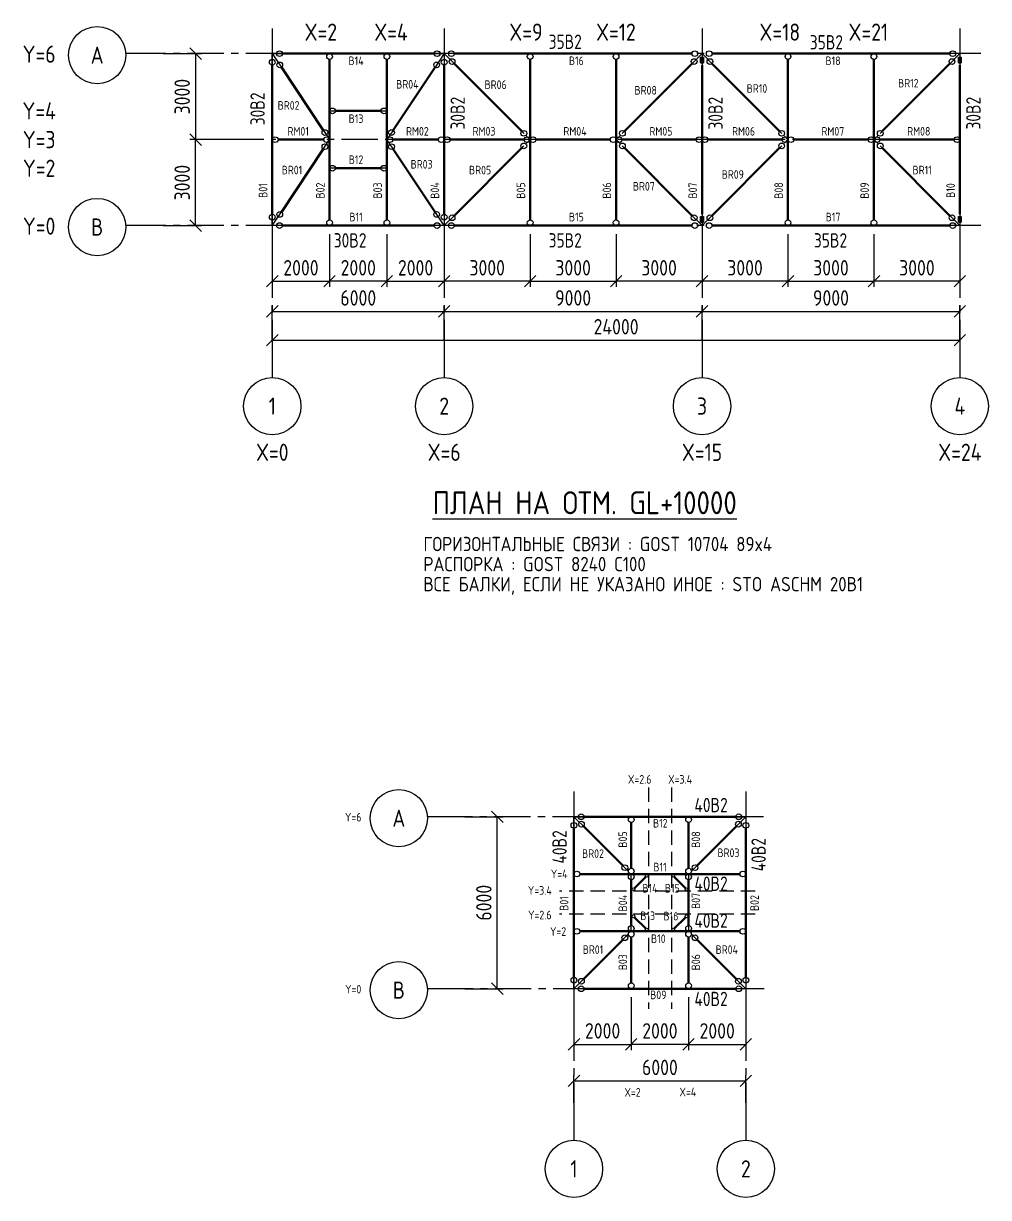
# Model space of a CAD drawing. Header units: millimetres. Extents: x 2309978 to 2584027, y 1315575 to 1485433.
# Drawn here: x 2365240 to 2398926, y 1381660 to 1422622 of the extents above; entities that cross this region are included whole.
import ezdxf
from ezdxf.enums import TextEntityAlignment as Align

# ---------------------------------------------------------------- set-up
doc = ezdxf.new("R2010")
doc.units = ezdxf.units.MM
doc.header["$LTSCALE"] = 40
doc.linetypes.add('CENTER', pattern=[50.8, 31.75, -6.35, 6.35, -6.35])
doc.linetypes.add('HIDDEN', pattern=[0.375, 0.25, -0.125])
for name, color, linetype in [('Brace', 30, 'Continuous'), ('center line', 1, 'CENTER'), ('DIM', 2, 'Continuous'), ('dimension', 3, 'Continuous'), ('Girder', 4, 'Continuous'), ('HATCH', 8, 'Continuous'), ('Restrained member', 210, 'Continuous'), ('STEEL MEMBER', 7, 'Continuous'), ('SYMBOL', 3, 'Continuous'), ('text', 2, 'Continuous')]:
    doc.layers.add(name, color=color, linetype=linetype)
doc.styles.add('1-200', font='romans.shx', dxfattribs={"width": 0.82, "height": 500})
doc.styles.add('DIM', font='romans.shx', dxfattribs={"width": 0.8})
doc.styles.add('ROMAND', font='romand.shx', dxfattribs={"width": 0.82})
doc.dimstyles.new('D200', dxfattribs={"dimscale": 200, "dimtxt": 2.7, "dimasz": 2, "dimexe": 1, "dimexo": 1.5, "dimgap": 1, "dimtad": 1, "dimdec": 0, "dimzin": 0, "dimdsep": 46, "dimtxsty": 'Standard', "dimblk": 'OBLIQUE', "dimcen": 0, "dimclrd": 3, "dimclre": 1, "dimclrt": 2, "dimadec": 0, "dimazin": 0, "dimtfac": 1, "dimtdec": 0, "dimtix": 1, "dimtmove": 2, "dimatfit": 3, "dimfxl": 0.5, "dimtolj": 1, "dimtzin": 0, "dimarcsym": 0})

# ---------------------------------------------------------------- blocks, each defined once
blk = doc.blocks.new('_OBLIQUE')
at = {"color": 0, "linetype": 'ByBlock'}
blk.add_line((-0.5, -0.5), (0.5, 0.5), dxfattribs=at)
blk = doc.blocks.new('*D94')
at = {"layer": 'Defpoints', "color": 0, "linetype": 'Continuous', "lineweight": 60, "transparency": 16777216}
for p in [(2397926, 1411571), (2373926, 1411271), (2397926, 1411271)]:
    blk.add_point(p, dxfattribs=at)
at = {"layer": 'DIM', "color": 1, "linetype": 'Continuous', "lineweight": -2, "transparency": 16777216}
for p, q in [((2373926, 1411571), (2373926, 1411771)), ((2397926, 1411571), (2397926, 1411771))]:
    blk.add_line(p, q, dxfattribs=at)
at = {"layer": 'DIM', "color": 3, "linetype": 'Continuous', "lineweight": -2, "transparency": 16777216}
blk.add_line((2373926, 1411571), (2397926, 1411571), dxfattribs=at)
at = {"layer": 'DIM', "color": 3, "linetype": 'Continuous', "lineweight": -2, "transparency": 16777216, "xscale": 400, "yscale": 400, "zscale": 400, "rotation": 180}
blk.add_blockref('_OBLIQUE', (2373926, 1411571), dxfattribs=at)
at = {"layer": 'DIM', "color": 3, "linetype": 'Continuous', "lineweight": -2, "transparency": 16777216, "xscale": 400, "yscale": 400, "zscale": 400}
blk.add_blockref('_OBLIQUE', (2397926, 1411571), dxfattribs=at)
at = {"layer": 'DIM', "color": 2, "linetype": 'Continuous', "lineweight": 0, "transparency": 16777216, "insert": (2385926, 1412041), "char_height": 540, "attachment_point": 5, "style": 'DIM'}
blk.add_mtext('\\A1;24000', dxfattribs=at)
blk = doc.blocks.new('*D95')
at = {"layer": 'Defpoints', "color": 0, "linetype": 'Continuous', "lineweight": 60, "transparency": 16777216}
for p in [(2379926, 1412577), (2373926, 1411271), (2379926, 1411271)]:
    blk.add_point(p, dxfattribs=at)
at = {"layer": 'DIM', "color": 1, "linetype": 'Continuous', "lineweight": -2, "transparency": 16777216}
for p, q in [((2373926, 1411571), (2373926, 1412777)), ((2379926, 1411571), (2379926, 1412777))]:
    blk.add_line(p, q, dxfattribs=at)
at = {"layer": 'DIM', "color": 3, "linetype": 'Continuous', "lineweight": -2, "transparency": 16777216}
blk.add_line((2373926, 1412577), (2379926, 1412577), dxfattribs=at)
at = {"layer": 'DIM', "color": 3, "linetype": 'Continuous', "lineweight": -2, "transparency": 16777216, "xscale": 400, "yscale": 400, "zscale": 400, "rotation": 180}
blk.add_blockref('_OBLIQUE', (2373926, 1412577), dxfattribs=at)
at = {"layer": 'DIM', "color": 3, "linetype": 'Continuous', "lineweight": -2, "transparency": 16777216, "xscale": 400, "yscale": 400, "zscale": 400}
blk.add_blockref('_OBLIQUE', (2379926, 1412577), dxfattribs=at)
at = {"layer": 'DIM', "color": 2, "linetype": 'Continuous', "lineweight": 0, "transparency": 16777216, "insert": (2376926, 1413047), "char_height": 540, "attachment_point": 5, "style": 'DIM'}
blk.add_mtext('\\A1;6000', dxfattribs=at)
blk = doc.blocks.new('*D96')
at = {"layer": 'Defpoints', "color": 0, "linetype": 'Continuous', "lineweight": 60, "transparency": 16777216}
for p in [(2388926, 1412577), (2379926, 1411271), (2388926, 1411271)]:
    blk.add_point(p, dxfattribs=at)
at = {"layer": 'DIM', "color": 1, "linetype": 'Continuous', "lineweight": -2, "transparency": 16777216}
for p, q in [((2379926, 1411571), (2379926, 1412777)), ((2388926, 1411571), (2388926, 1412777))]:
    blk.add_line(p, q, dxfattribs=at)
at = {"layer": 'DIM', "color": 3, "linetype": 'Continuous', "lineweight": -2, "transparency": 16777216}
blk.add_line((2379926, 1412577), (2388926, 1412577), dxfattribs=at)
at = {"layer": 'DIM', "color": 3, "linetype": 'Continuous', "lineweight": -2, "transparency": 16777216, "xscale": 400, "yscale": 400, "zscale": 400, "rotation": 180}
blk.add_blockref('_OBLIQUE', (2379926, 1412577), dxfattribs=at)
at = {"layer": 'DIM', "color": 3, "linetype": 'Continuous', "lineweight": -2, "transparency": 16777216, "xscale": 400, "yscale": 400, "zscale": 400}
blk.add_blockref('_OBLIQUE', (2388926, 1412577), dxfattribs=at)
at = {"layer": 'DIM', "color": 2, "linetype": 'Continuous', "lineweight": 0, "transparency": 16777216, "insert": (2384426, 1413047), "char_height": 540, "attachment_point": 5, "style": 'DIM'}
blk.add_mtext('\\A1;9000', dxfattribs=at)
blk = doc.blocks.new('*D97')
at = {"layer": 'Defpoints', "color": 0, "linetype": 'Continuous', "lineweight": 60, "transparency": 16777216}
for p in [(2397926, 1412577), (2388926, 1411271), (2397926, 1411271)]:
    blk.add_point(p, dxfattribs=at)
at = {"layer": 'DIM', "color": 1, "linetype": 'Continuous', "lineweight": -2, "transparency": 16777216}
for p, q in [((2388926, 1411571), (2388926, 1412777)), ((2397926, 1411571), (2397926, 1412777))]:
    blk.add_line(p, q, dxfattribs=at)
at = {"layer": 'DIM', "color": 3, "linetype": 'Continuous', "lineweight": -2, "transparency": 16777216}
blk.add_line((2388926, 1412577), (2397926, 1412577), dxfattribs=at)
at = {"layer": 'DIM', "color": 3, "linetype": 'Continuous', "lineweight": -2, "transparency": 16777216, "xscale": 400, "yscale": 400, "zscale": 400, "rotation": 180}
blk.add_blockref('_OBLIQUE', (2388926, 1412577), dxfattribs=at)
at = {"layer": 'DIM', "color": 3, "linetype": 'Continuous', "lineweight": -2, "transparency": 16777216, "xscale": 400, "yscale": 400, "zscale": 400}
blk.add_blockref('_OBLIQUE', (2397926, 1412577), dxfattribs=at)
at = {"layer": 'DIM', "color": 2, "linetype": 'Continuous', "lineweight": 0, "transparency": 16777216, "insert": (2393426, 1413047), "char_height": 540, "attachment_point": 5, "style": 'DIM'}
blk.add_mtext('\\A1;9000', dxfattribs=at)
blk = doc.blocks.new('*D107')
at = {"layer": 'Defpoints', "color": 0, "linetype": 'Continuous', "lineweight": 60, "transparency": 16777216}
for p in [(2371250, 1418569), (2373926, 1418569), (2369813, 1415569)]:
    blk.add_point(p, dxfattribs=at)
at = {"layer": 'DIM', "color": 1, "linetype": 'Continuous', "lineweight": -2, "transparency": 16777216}
for p, q in [((2373626, 1418569), (2371050, 1418569)), ((2370113, 1415569), (2371450, 1415569))]:
    blk.add_line(p, q, dxfattribs=at)
at = {"layer": 'DIM', "color": 3, "linetype": 'Continuous', "lineweight": -2, "transparency": 16777216}
blk.add_line((2371250, 1415569), (2371250, 1418569), dxfattribs=at)
at = {"layer": 'DIM', "color": 3, "linetype": 'Continuous', "lineweight": -2, "transparency": 16777216, "xscale": 400, "yscale": 400, "zscale": 400}
for p, rotation in [((2371250, 1418569), 90), ((2371250, 1415569), 270)]:
    blk.add_blockref('_OBLIQUE', p, dxfattribs=dict(at, rotation=rotation))
at = {"layer": 'DIM', "color": 2, "linetype": 'Continuous', "lineweight": 0, "transparency": 16777216, "insert": (2370780, 1417069), "char_height": 540, "attachment_point": 5, "rotation": 90, "style": 'DIM'}
blk.add_mtext('\\A1;3000', dxfattribs=at)
blk = doc.blocks.new('*D108')
at = {"layer": 'Defpoints', "color": 0, "linetype": 'Continuous', "lineweight": 60, "transparency": 16777216}
for p in [(2373926, 1415447), (2375926, 1415569), (2375926, 1413628)]:
    blk.add_point(p, dxfattribs=at)
at = {"layer": 'DIM', "color": 1, "linetype": 'Continuous', "lineweight": -2, "transparency": 16777216}
for p, q in [((2375926, 1415269), (2375926, 1413428)), ((2373926, 1415147), (2373926, 1413428))]:
    blk.add_line(p, q, dxfattribs=at)
at = {"layer": 'DIM', "color": 3, "linetype": 'Continuous', "lineweight": -2, "transparency": 16777216}
blk.add_line((2373926, 1413628), (2375926, 1413628), dxfattribs=at)
at = {"layer": 'DIM', "color": 3, "linetype": 'Continuous', "lineweight": -2, "transparency": 16777216, "xscale": 400, "yscale": 400, "zscale": 400, "rotation": 180}
blk.add_blockref('_OBLIQUE', (2373926, 1413628), dxfattribs=at)
at = {"layer": 'DIM', "color": 3, "linetype": 'Continuous', "lineweight": -2, "transparency": 16777216, "xscale": 400, "yscale": 400, "zscale": 400}
blk.add_blockref('_OBLIQUE', (2375926, 1413628), dxfattribs=at)
at = {"layer": 'DIM', "color": 2, "linetype": 'Continuous', "lineweight": 0, "transparency": 16777216, "insert": (2374926, 1414098), "char_height": 540, "attachment_point": 5, "style": 'DIM'}
blk.add_mtext('\\A1;2000', dxfattribs=at)
blk = doc.blocks.new('*D98')
at = {"layer": 'Defpoints', "color": 0, "linetype": 'Continuous', "lineweight": 60, "transparency": 16777216}
for p in [(2375926, 1415569), (2377926, 1415569), (2375926, 1413628)]:
    blk.add_point(p, dxfattribs=at)
at = {"layer": 'DIM', "color": 1, "linetype": 'Continuous', "lineweight": -2, "transparency": 16777216}
for p, q in [((2375926, 1415269), (2375926, 1413428)), ((2377926, 1415269), (2377926, 1413428))]:
    blk.add_line(p, q, dxfattribs=at)
at = {"layer": 'DIM', "color": 3, "linetype": 'Continuous', "lineweight": -2, "transparency": 16777216}
blk.add_line((2377926, 1413628), (2375926, 1413628), dxfattribs=at)
at = {"layer": 'DIM', "color": 3, "linetype": 'Continuous', "lineweight": -2, "transparency": 16777216, "xscale": 400, "yscale": 400, "zscale": 400, "rotation": 180}
blk.add_blockref('_OBLIQUE', (2375926, 1413628), dxfattribs=at)
at = {"layer": 'DIM', "color": 3, "linetype": 'Continuous', "lineweight": -2, "transparency": 16777216, "xscale": 400, "yscale": 400, "zscale": 400}
blk.add_blockref('_OBLIQUE', (2377926, 1413628), dxfattribs=at)
at = {"layer": 'DIM', "color": 2, "linetype": 'Continuous', "lineweight": 0, "transparency": 16777216, "insert": (2376926, 1414098), "char_height": 540, "attachment_point": 5, "style": 'DIM'}
blk.add_mtext('\\A1;2000', dxfattribs=at)
blk = doc.blocks.new('*D99')
at = {"layer": 'Defpoints', "color": 0, "linetype": 'Continuous', "lineweight": 60, "transparency": 16777216}
for p in [(2377926, 1415569), (2379926, 1415569), (2379926, 1413628)]:
    blk.add_point(p, dxfattribs=at)
at = {"layer": 'DIM', "color": 1, "linetype": 'Continuous', "lineweight": -2, "transparency": 16777216}
for p, q in [((2377926, 1415269), (2377926, 1413428)), ((2379926, 1415269), (2379926, 1413428))]:
    blk.add_line(p, q, dxfattribs=at)
at = {"layer": 'DIM', "color": 3, "linetype": 'Continuous', "lineweight": -2, "transparency": 16777216}
blk.add_line((2377926, 1413628), (2379926, 1413628), dxfattribs=at)
at = {"layer": 'DIM', "color": 3, "linetype": 'Continuous', "lineweight": -2, "transparency": 16777216, "xscale": 400, "yscale": 400, "zscale": 400, "rotation": 180}
blk.add_blockref('_OBLIQUE', (2377926, 1413628), dxfattribs=at)
at = {"layer": 'DIM', "color": 3, "linetype": 'Continuous', "lineweight": -2, "transparency": 16777216, "xscale": 400, "yscale": 400, "zscale": 400}
blk.add_blockref('_OBLIQUE', (2379926, 1413628), dxfattribs=at)
at = {"layer": 'DIM', "color": 2, "linetype": 'Continuous', "lineweight": 0, "transparency": 16777216, "insert": (2378926, 1414098), "char_height": 540, "attachment_point": 5, "style": 'DIM'}
blk.add_mtext('\\A1;2000', dxfattribs=at)
blk = doc.blocks.new('*D100')
at = {"layer": 'Defpoints', "color": 0, "linetype": 'Continuous', "lineweight": 60, "transparency": 16777216}
for p in [(2379926, 1415569), (2382926, 1415569), (2379926, 1413628)]:
    blk.add_point(p, dxfattribs=at)
at = {"layer": 'DIM', "color": 1, "linetype": 'Continuous', "lineweight": -2, "transparency": 16777216}
for p, q in [((2379926, 1415269), (2379926, 1413428)), ((2382926, 1415269), (2382926, 1413428))]:
    blk.add_line(p, q, dxfattribs=at)
at = {"layer": 'DIM', "color": 3, "linetype": 'Continuous', "lineweight": -2, "transparency": 16777216}
blk.add_line((2382926, 1413628), (2379926, 1413628), dxfattribs=at)
at = {"layer": 'DIM', "color": 3, "linetype": 'Continuous', "lineweight": -2, "transparency": 16777216, "xscale": 400, "yscale": 400, "zscale": 400}
for p, rotation in [((2379926, 1413628), 180.0000000004169), ((2382926, 1413628), 4.168665412862538e-10)]:
    blk.add_blockref('_OBLIQUE', p, dxfattribs=dict(at, rotation=rotation))
at = {"layer": 'DIM', "color": 2, "linetype": 'Continuous', "lineweight": 0, "transparency": 16777216, "insert": (2381426, 1414098), "char_height": 540, "attachment_point": 5, "style": 'DIM'}
blk.add_mtext('\\A1;3000', dxfattribs=at)
blk = doc.blocks.new('*D101')
at = {"layer": 'Defpoints', "color": 0, "linetype": 'Continuous', "lineweight": 60, "transparency": 16777216}
for p in [(2382926, 1415569), (2385926, 1415569), (2385926, 1413628)]:
    blk.add_point(p, dxfattribs=at)
at = {"layer": 'DIM', "color": 1, "linetype": 'Continuous', "lineweight": -2, "transparency": 16777216}
for p, q in [((2382926, 1415269), (2382926, 1413428)), ((2385926, 1415269), (2385926, 1413428))]:
    blk.add_line(p, q, dxfattribs=at)
at = {"layer": 'DIM', "color": 3, "linetype": 'Continuous', "lineweight": -2, "transparency": 16777216}
blk.add_line((2382926, 1413628), (2385926, 1413628), dxfattribs=at)
at = {"layer": 'DIM', "color": 3, "linetype": 'Continuous', "lineweight": -2, "transparency": 16777216, "xscale": 400, "yscale": 400, "zscale": 400, "rotation": 180}
blk.add_blockref('_OBLIQUE', (2382926, 1413628), dxfattribs=at)
at = {"layer": 'DIM', "color": 3, "linetype": 'Continuous', "lineweight": -2, "transparency": 16777216, "xscale": 400, "yscale": 400, "zscale": 400}
blk.add_blockref('_OBLIQUE', (2385926, 1413628), dxfattribs=at)
at = {"layer": 'DIM', "color": 2, "linetype": 'Continuous', "lineweight": 0, "transparency": 16777216, "insert": (2384426, 1414098), "char_height": 540, "attachment_point": 5, "style": 'DIM'}
blk.add_mtext('\\A1;3000', dxfattribs=at)
blk = doc.blocks.new('*D102')
at = {"layer": 'Defpoints', "color": 0, "linetype": 'Continuous', "lineweight": 60, "transparency": 16777216}
for p in [(2385926, 1415569), (2388926, 1415569), (2385926, 1413628)]:
    blk.add_point(p, dxfattribs=at)
at = {"layer": 'DIM', "color": 1, "linetype": 'Continuous', "lineweight": -2, "transparency": 16777216}
for p, q in [((2385926, 1415269), (2385926, 1413428)), ((2388926, 1415269), (2388926, 1413428))]:
    blk.add_line(p, q, dxfattribs=at)
at = {"layer": 'DIM', "color": 3, "linetype": 'Continuous', "lineweight": -2, "transparency": 16777216}
blk.add_line((2388926, 1413628), (2385926, 1413628), dxfattribs=at)
at = {"layer": 'DIM', "color": 3, "linetype": 'Continuous', "lineweight": -2, "transparency": 16777216, "xscale": 400, "yscale": 400, "zscale": 400}
for p, rotation in [((2385926, 1413628), 179.9999999995831), ((2388926, 1413628), 359.9999999995831)]:
    blk.add_blockref('_OBLIQUE', p, dxfattribs=dict(at, rotation=rotation))
at = {"layer": 'DIM', "color": 2, "linetype": 'Continuous', "lineweight": 0, "transparency": 16777216, "insert": (2387426, 1414098), "char_height": 540, "attachment_point": 5, "style": 'DIM'}
blk.add_mtext('\\A1;3000', dxfattribs=at)
blk = doc.blocks.new('*D103')
at = {"layer": 'Defpoints', "color": 0, "linetype": 'Continuous', "lineweight": 60, "transparency": 16777216}
for p in [(2388926, 1415569), (2391926, 1415569), (2388926, 1413628)]:
    blk.add_point(p, dxfattribs=at)
at = {"layer": 'DIM', "color": 1, "linetype": 'Continuous', "lineweight": -2, "transparency": 16777216}
for p, q in [((2388926, 1415269), (2388926, 1413428)), ((2391926, 1415269), (2391926, 1413428))]:
    blk.add_line(p, q, dxfattribs=at)
at = {"layer": 'DIM', "color": 3, "linetype": 'Continuous', "lineweight": -2, "transparency": 16777216}
blk.add_line((2391926, 1413628), (2388926, 1413628), dxfattribs=at)
at = {"layer": 'DIM', "color": 3, "linetype": 'Continuous', "lineweight": -2, "transparency": 16777216, "xscale": 400, "yscale": 400, "zscale": 400}
for p, rotation in [((2388926, 1413628), 180.0000000004169), ((2391926, 1413628), 4.168665412862538e-10)]:
    blk.add_blockref('_OBLIQUE', p, dxfattribs=dict(at, rotation=rotation))
at = {"layer": 'DIM', "color": 2, "linetype": 'Continuous', "lineweight": 0, "transparency": 16777216, "insert": (2390426, 1414098), "char_height": 540, "attachment_point": 5, "style": 'DIM'}
blk.add_mtext('\\A1;3000', dxfattribs=at)
blk = doc.blocks.new('*D104')
at = {"layer": 'Defpoints', "color": 0, "linetype": 'Continuous', "lineweight": 60, "transparency": 16777216}
for p in [(2391926, 1415569), (2394926, 1415569), (2394926, 1413628)]:
    blk.add_point(p, dxfattribs=at)
at = {"layer": 'DIM', "color": 1, "linetype": 'Continuous', "lineweight": -2, "transparency": 16777216}
for p, q in [((2391926, 1415269), (2391926, 1413428)), ((2394926, 1415269), (2394926, 1413428))]:
    blk.add_line(p, q, dxfattribs=at)
at = {"layer": 'DIM', "color": 3, "linetype": 'Continuous', "lineweight": -2, "transparency": 16777216}
blk.add_line((2391926, 1413628), (2394926, 1413628), dxfattribs=at)
at = {"layer": 'DIM', "color": 3, "linetype": 'Continuous', "lineweight": -2, "transparency": 16777216, "xscale": 400, "yscale": 400, "zscale": 400, "rotation": 180}
blk.add_blockref('_OBLIQUE', (2391926, 1413628), dxfattribs=at)
at = {"layer": 'DIM', "color": 3, "linetype": 'Continuous', "lineweight": -2, "transparency": 16777216, "xscale": 400, "yscale": 400, "zscale": 400}
blk.add_blockref('_OBLIQUE', (2394926, 1413628), dxfattribs=at)
at = {"layer": 'DIM', "color": 2, "linetype": 'Continuous', "lineweight": 0, "transparency": 16777216, "insert": (2393426, 1414098), "char_height": 540, "attachment_point": 5, "style": 'DIM'}
blk.add_mtext('\\A1;3000', dxfattribs=at)
blk = doc.blocks.new('*D105')
at = {"layer": 'Defpoints', "color": 0, "linetype": 'Continuous', "lineweight": 60, "transparency": 16777216}
for p in [(2394926, 1415569), (2397926, 1415569), (2394926, 1413628)]:
    blk.add_point(p, dxfattribs=at)
at = {"layer": 'DIM', "color": 1, "linetype": 'Continuous', "lineweight": -2, "transparency": 16777216}
for p, q in [((2394926, 1415269), (2394926, 1413428)), ((2397926, 1415269), (2397926, 1413428))]:
    blk.add_line(p, q, dxfattribs=at)
at = {"layer": 'DIM', "color": 3, "linetype": 'Continuous', "lineweight": -2, "transparency": 16777216}
blk.add_line((2397926, 1413628), (2394926, 1413628), dxfattribs=at)
at = {"layer": 'DIM', "color": 3, "linetype": 'Continuous', "lineweight": -2, "transparency": 16777216, "xscale": 400, "yscale": 400, "zscale": 400}
for p, rotation in [((2394926, 1413628), 179.9999999995831), ((2397926, 1413628), 359.9999999995831)]:
    blk.add_blockref('_OBLIQUE', p, dxfattribs=dict(at, rotation=rotation))
at = {"layer": 'DIM', "color": 2, "linetype": 'Continuous', "lineweight": 0, "transparency": 16777216, "insert": (2396426, 1414098), "char_height": 540, "attachment_point": 5, "style": 'DIM'}
blk.add_mtext('\\A1;3000', dxfattribs=at)
blk = doc.blocks.new('*D106')
at = {"layer": 'Defpoints', "color": 0, "linetype": 'Continuous', "lineweight": 60, "transparency": 16777216}
for p in [(2369813, 1421569), (2371250, 1418569), (2373926, 1418569)]:
    blk.add_point(p, dxfattribs=at)
at = {"layer": 'DIM', "color": 1, "linetype": 'Continuous', "lineweight": -2, "transparency": 16777216}
for p, q in [((2370113, 1421569), (2371450, 1421569)), ((2373626, 1418569), (2371050, 1418569))]:
    blk.add_line(p, q, dxfattribs=at)
at = {"layer": 'DIM', "color": 3, "linetype": 'Continuous', "lineweight": -2, "transparency": 16777216}
blk.add_line((2371250, 1421569), (2371250, 1418569), dxfattribs=at)
at = {"layer": 'DIM', "color": 3, "linetype": 'Continuous', "lineweight": -2, "transparency": 16777216, "xscale": 400, "yscale": 400, "zscale": 400}
for p, rotation in [((2371250, 1421569), 90), ((2371250, 1418569), 270)]:
    blk.add_blockref('_OBLIQUE', p, dxfattribs=dict(at, rotation=rotation))
at = {"layer": 'DIM', "color": 2, "linetype": 'Continuous', "lineweight": 0, "transparency": 16777216, "insert": (2370780, 1420069), "char_height": 540, "attachment_point": 5, "rotation": 90, "style": 'DIM'}
blk.add_mtext('\\A1;3000', dxfattribs=at)
blk = doc.blocks.new('*D109')
at = {"layer": 'Defpoints', "color": 0, "linetype": 'Continuous', "lineweight": 60, "transparency": 16777216}
for p in [(2390455, 1385730), (2384455, 1384660), (2390455, 1384660)]:
    blk.add_point(p, dxfattribs=at)
at = {"layer": 'DIM', "color": 1, "linetype": 'Continuous', "lineweight": -2, "transparency": 16777216}
for p, q in [((2384455, 1384960), (2384455, 1385930)), ((2390455, 1384960), (2390455, 1385930))]:
    blk.add_line(p, q, dxfattribs=at)
at = {"layer": 'DIM', "color": 3, "linetype": 'Continuous', "lineweight": -2, "transparency": 16777216}
blk.add_line((2384455, 1385730), (2390455, 1385730), dxfattribs=at)
at = {"layer": 'DIM', "color": 3, "linetype": 'Continuous', "lineweight": -2, "transparency": 16777216, "xscale": 400, "yscale": 400, "zscale": 400, "rotation": 180}
blk.add_blockref('_OBLIQUE', (2384455, 1385730), dxfattribs=at)
at = {"layer": 'DIM', "color": 3, "linetype": 'Continuous', "lineweight": -2, "transparency": 16777216, "xscale": 400, "yscale": 400, "zscale": 400}
blk.add_blockref('_OBLIQUE', (2390455, 1385730), dxfattribs=at)
at = {"layer": 'DIM', "color": 2, "linetype": 'Continuous', "lineweight": 0, "transparency": 16777216, "insert": (2387455, 1386200), "char_height": 540, "attachment_point": 5, "style": 'DIM'}
blk.add_mtext('\\A1;6000', dxfattribs=at)
blk = doc.blocks.new('*D118')
at = {"layer": 'Defpoints', "color": 0, "linetype": 'Continuous', "lineweight": 60, "transparency": 16777216}
for p in [(2380342, 1394945), (2381779, 1394945), (2380342, 1388945)]:
    blk.add_point(p, dxfattribs=at)
at = {"layer": 'DIM', "color": 1, "linetype": 'Continuous', "lineweight": -2, "transparency": 16777216}
for p, q in [((2380642, 1394945), (2381979, 1394945)), ((2380642, 1388945), (2381979, 1388945))]:
    blk.add_line(p, q, dxfattribs=at)
at = {"layer": 'DIM', "color": 3, "linetype": 'Continuous', "lineweight": -2, "transparency": 16777216}
blk.add_line((2381779, 1388945), (2381779, 1394945), dxfattribs=at)
at = {"layer": 'DIM', "color": 3, "linetype": 'Continuous', "lineweight": -2, "transparency": 16777216, "xscale": 400, "yscale": 400, "zscale": 400}
for p, rotation in [((2381779, 1394945), 90), ((2381779, 1388945), 270)]:
    blk.add_blockref('_OBLIQUE', p, dxfattribs=dict(at, rotation=rotation))
at = {"layer": 'DIM', "color": 2, "linetype": 'Continuous', "lineweight": 0, "transparency": 16777216, "insert": (2381309, 1391945), "char_height": 540, "attachment_point": 5, "rotation": 90, "style": 'DIM'}
blk.add_mtext('\\A1;6000', dxfattribs=at)
blk = doc.blocks.new('*D110')
at = {"layer": 'Defpoints', "color": 0, "linetype": 'Continuous', "lineweight": 60, "transparency": 16777216}
for p in [(2384455, 1388823), (2386455, 1388945), (2386455, 1387004)]:
    blk.add_point(p, dxfattribs=at)
at = {"layer": 'DIM', "color": 1, "linetype": 'Continuous', "lineweight": -2, "transparency": 16777216}
for p, q in [((2386455, 1388645), (2386455, 1386804)), ((2384455, 1388523), (2384455, 1386804))]:
    blk.add_line(p, q, dxfattribs=at)
at = {"layer": 'DIM', "color": 3, "linetype": 'Continuous', "lineweight": -2, "transparency": 16777216}
blk.add_line((2384455, 1387004), (2386455, 1387004), dxfattribs=at)
at = {"layer": 'DIM', "color": 3, "linetype": 'Continuous', "lineweight": -2, "transparency": 16777216, "xscale": 400, "yscale": 400, "zscale": 400, "rotation": 180}
blk.add_blockref('_OBLIQUE', (2384455, 1387004), dxfattribs=at)
at = {"layer": 'DIM', "color": 3, "linetype": 'Continuous', "lineweight": -2, "transparency": 16777216, "xscale": 400, "yscale": 400, "zscale": 400}
blk.add_blockref('_OBLIQUE', (2386455, 1387004), dxfattribs=at)
at = {"layer": 'DIM', "color": 2, "linetype": 'Continuous', "lineweight": 0, "transparency": 16777216, "insert": (2385455, 1387474), "char_height": 540, "attachment_point": 5, "style": 'DIM'}
blk.add_mtext('\\A1;2000', dxfattribs=at)
blk = doc.blocks.new('*D111')
at = {"layer": 'Defpoints', "color": 0, "linetype": 'Continuous', "lineweight": 60, "transparency": 16777216}
for p in [(2386455, 1388945), (2388455, 1388945), (2386455, 1387004)]:
    blk.add_point(p, dxfattribs=at)
at = {"layer": 'DIM', "color": 1, "linetype": 'Continuous', "lineweight": -2, "transparency": 16777216}
for p, q in [((2386455, 1388645), (2386455, 1386804)), ((2388455, 1388645), (2388455, 1386804))]:
    blk.add_line(p, q, dxfattribs=at)
at = {"layer": 'DIM', "color": 3, "linetype": 'Continuous', "lineweight": -2, "transparency": 16777216}
blk.add_line((2388455, 1387004), (2386455, 1387004), dxfattribs=at)
at = {"layer": 'DIM', "color": 3, "linetype": 'Continuous', "lineweight": -2, "transparency": 16777216, "xscale": 400, "yscale": 400, "zscale": 400, "rotation": 180}
blk.add_blockref('_OBLIQUE', (2386455, 1387004), dxfattribs=at)
at = {"layer": 'DIM', "color": 3, "linetype": 'Continuous', "lineweight": -2, "transparency": 16777216, "xscale": 400, "yscale": 400, "zscale": 400}
blk.add_blockref('_OBLIQUE', (2388455, 1387004), dxfattribs=at)
at = {"layer": 'DIM', "color": 2, "linetype": 'Continuous', "lineweight": 0, "transparency": 16777216, "insert": (2387455, 1387474), "char_height": 540, "attachment_point": 5, "style": 'DIM'}
blk.add_mtext('\\A1;2000', dxfattribs=at)
blk = doc.blocks.new('*D112')
at = {"layer": 'Defpoints', "color": 0, "linetype": 'Continuous', "lineweight": 60, "transparency": 16777216}
for p in [(2388455, 1388945), (2390455, 1388945), (2390455, 1387004)]:
    blk.add_point(p, dxfattribs=at)
at = {"layer": 'DIM', "color": 1, "linetype": 'Continuous', "lineweight": -2, "transparency": 16777216}
for p, q in [((2388455, 1388645), (2388455, 1386804)), ((2390455, 1388645), (2390455, 1386804))]:
    blk.add_line(p, q, dxfattribs=at)
at = {"layer": 'DIM', "color": 3, "linetype": 'Continuous', "lineweight": -2, "transparency": 16777216}
blk.add_line((2388455, 1387004), (2390455, 1387004), dxfattribs=at)
at = {"layer": 'DIM', "color": 3, "linetype": 'Continuous', "lineweight": -2, "transparency": 16777216, "xscale": 400, "yscale": 400, "zscale": 400, "rotation": 180}
blk.add_blockref('_OBLIQUE', (2388455, 1387004), dxfattribs=at)
at = {"layer": 'DIM', "color": 3, "linetype": 'Continuous', "lineweight": -2, "transparency": 16777216, "xscale": 400, "yscale": 400, "zscale": 400}
blk.add_blockref('_OBLIQUE', (2390455, 1387004), dxfattribs=at)
at = {"layer": 'DIM', "color": 2, "linetype": 'Continuous', "lineweight": 0, "transparency": 16777216, "insert": (2389455, 1387474), "char_height": 540, "attachment_point": 5, "style": 'DIM'}
blk.add_mtext('\\A1;2000', dxfattribs=at)

msp = doc.modelspace()

# ---------------------------------------------------------------- hatches: boundary and pattern name
at = {"layer": 'Girder', "linetype": 'ByBlock'}
h = msp.add_hatch(dxfattribs=at)
h.set_pattern_fill('GRATE', color=2)
h.set_pattern_definition([(0, (-77802.7373, 38676.7637), (0, 0.79375), []), (90, (-77802.7373, 38676.7637), (-3.175, 2e-16), [])])
h.paths.add_polyline_path([(2388875.8, 1421247.2), (2388975.8, 1421247.2), (2388975.8, 1421447.2), (2388875.8, 1421447.2)])
h = msp.add_hatch(dxfattribs=at)
h.set_pattern_fill('GRATE', color=2)
h.set_pattern_definition([(0, (-68802.7373, 38676.7637), (0, 0.79375), []), (90, (-68802.7373, 38676.7637), (-3.175, 2e-16), [])])
h.paths.add_polyline_path([(2397875.8, 1421247.2), (2397975.8, 1421247.2), (2397975.8, 1421447.2), (2397875.8, 1421447.2)])
h = msp.add_hatch(dxfattribs=at)
h.set_pattern_fill('GRATE', color=2)
h.set_pattern_definition([(0, (-77802.7373, 33120.7637), (0, 0.79375), []), (90, (-77802.7373, 33120.7637), (-3.175, 2e-16), [])])
h.paths.add_polyline_path([(2388875.8, 1415691.2), (2388975.8, 1415691.2), (2388975.8, 1415891.2), (2388875.8, 1415891.2)])
h = msp.add_hatch(dxfattribs=at)
h.set_pattern_fill('GRATE', color=2)
h.set_pattern_definition([(0, (-68802.7373, 33120.7637), (0, 0.79375), []), (90, (-68802.7373, 33120.7637), (-3.175, 2e-16), [])])
h.paths.add_polyline_path([(2397875.8, 1415691.2), (2397975.8, 1415691.2), (2397975.8, 1415891.2), (2397875.8, 1415891.2)])

# ---------------------------------------------------------------- linework, layer by layer
at = {"layer": 'Brace', "linetype": 'ByBlock', "lineweight": 60}
for p, q in [((2374242.5, 1421094), (2375707.1, 1418897.2)), ((2379606.7, 1421094), (2378142.1, 1418897.2)), ((2380271.4, 1421223.5), (2382635, 1418859.9)), ((2388580.1, 1421223.5), (2386216.5, 1418859.9)), ((2389271.4, 1421223.5), (2391635, 1418859.9)), ((2397580.1, 1421223.5), (2395216.5, 1418859.9)), ((2374242.5, 1416044.3), (2375707.1, 1418241.2)), ((2379606.7, 1416044.3), (2378142.1, 1418241.2)), ((2380271.4, 1415914.8), (2382635, 1418278.4)), ((2388580.1, 1415914.8), (2386216.5, 1418278.4)), ((2389271.4, 1415914.8), (2391635, 1418278.4)), ((2397580.1, 1415914.8), (2395216.5, 1418278.4)), ((2384785.6, 1394614.5), (2386159.7, 1393239)), ((2390124.9, 1394614.5), (2388750.8, 1393239)), ((2384785.6, 1389276), (2386159.7, 1390651.6)), ((2390124.9, 1389276), (2388750.8, 1390651.6))]:
    msp.add_line(p, q, dxfattribs=at)
at = {"layer": 'Brace', "linetype": 'HIDDEN', "ltscale": 50}
for p, q in [((2387055.3, 1395970), (2387055.4, 1388240)), ((2387855.3, 1395970), (2387855.4, 1388240)), ((2390784.2, 1392347.6), (2383955.3, 1392347.4)), ((2390784.2, 1391547.6), (2383955.3, 1391547.4))]:
    msp.add_line(p, q, dxfattribs=at)
at = {"layer": 'center line', "color": 1}
for p, q in [((2373925.8, 1422446.5), (2373925.8, 1411271.4)), ((2379925.8, 1422446.5), (2379925.8, 1411271.4)), ((2388925.8, 1422446.5), (2388925.8, 1411271.4)), ((2397925.8, 1422446.5), (2397925.8, 1411271.4)), ((2398654.5, 1421569.2), (2369812.7, 1421569.2)), ((2397925.8, 1418569.2), (2373925.8, 1418569.2)), ((2398654.5, 1415569.2), (2369812.7, 1415569.2)), ((2384455.3, 1395822.6), (2384455.3, 1384660.2)), ((2390455.3, 1395822.6), (2390455.3, 1384660.2)), ((2391071, 1394945.3), (2380342.3, 1394945.3)), ((2391093.2, 1388945.3), (2380342.3, 1388945.3))]:
    msp.add_line(p, q, dxfattribs=at)
at = {"layer": 'center line', "color": 1, "ltscale": 0.5}
for p, q in [((2373925.8, 1421569.2), (2375925.8, 1418569.2)), ((2379923.5, 1421569.2), (2377923.5, 1418569.2)), ((2379925.8, 1421569.2), (2382925.8, 1418569.2)), ((2388925.8, 1421569.2), (2385925.8, 1418569.2)), ((2388925.8, 1421569.2), (2391925.8, 1418569.2)), ((2397925.8, 1421569.2), (2394925.8, 1418569.2)), ((2373925.8, 1415569.2), (2375925.8, 1418569.2)), ((2379925.8, 1415568.6), (2377923.5, 1418569.2)), ((2379925.8, 1415569.2), (2382925.8, 1418569.2)), ((2388925.8, 1415569.2), (2385925.8, 1418569.2)), ((2388925.8, 1415569.2), (2391925.8, 1418569.2)), ((2397925.8, 1415569.2), (2394925.8, 1418569.2)), ((2384455.3, 1394945.3), (2386455.3, 1392943)), ((2390455.3, 1394945.3), (2388455.2, 1392943)), ((2384455.3, 1388945.3), (2386455.3, 1390947.5)), ((2390455.3, 1388945.3), (2388455.2, 1390947.5))]:
    msp.add_line(p, q, dxfattribs=at)
at = {"layer": 'dimension'}
for p, q in [((2369812.7, 1421569.2), (2368811.5, 1421569.2)), ((2369812.7, 1415569.2), (2368811.5, 1415569.2)), ((2373925.8, 1411271.4), (2373925.8, 1410271.4)), ((2379925.8, 1411271.4), (2379925.8, 1410271.4)), ((2388925.8, 1411271.4), (2388925.8, 1410271.4)), ((2397925.8, 1411271.4), (2397925.8, 1410271.4)), ((2380342.3, 1394945.3), (2379341, 1394945.3)), ((2380342.3, 1388945.3), (2379341, 1388945.3)), ((2384455.3, 1384660.2), (2384455.3, 1383660.2)), ((2390455.3, 1384660.2), (2390455.3, 1383660.2))]:
    msp.add_line(p, q, dxfattribs=at)
at = {"layer": 'Girder', "linetype": 'ByBlock', "lineweight": 60}
for p, q in [((2374275.8, 1421569.2), (2379575.8, 1421569.2)), ((2380275.8, 1421569.2), (2388575.8, 1421569.2)), ((2397575.8, 1421569.2), (2389275.8, 1421569.2)), ((2373925.8, 1421169.2), (2373925.8, 1415969.2)), ((2375925.8, 1421369.2), (2375925.8, 1415769.2)), ((2377925.8, 1421369.2), (2377925.8, 1415769.2)), ((2379925.8, 1421169.2), (2379925.8, 1415969.2)), ((2382925.8, 1421369.2), (2382925.8, 1415769.2)), ((2385925.8, 1421369.2), (2385925.8, 1415769.2)), ((2388925.8, 1421169.2), (2388925.8, 1415969.2)), ((2391925.8, 1421369.2), (2391925.8, 1415769.2)), ((2394925.8, 1421369.2), (2394925.8, 1415769.2)), ((2397925.8, 1421169.2), (2397925.8, 1415969.2)), ((2376125.7, 1419569.2), (2377723.5, 1419569.2)), ((2376125.7, 1417569.2), (2377723.5, 1417569.2)), ((2374275.8, 1415569.2), (2379575.8, 1415569.2)), ((2380275.8, 1415569.2), (2388575.8, 1415569.2)), ((2397575.8, 1415569.2), (2389275.8, 1415569.2)), ((2384805.3, 1394945.3), (2390105.3, 1394945.3)), ((2384455.3, 1394545.3), (2384455.3, 1389345.3)), ((2386455.3, 1394745.3), (2386455.3, 1393147.5)), ((2388455.3, 1394745.3), (2388455.3, 1393147.5)), ((2390455.3, 1394545.3), (2390455.3, 1389345.3)), ((2384655.3, 1392947.5), (2390253, 1392947.6)), ((2386455.3, 1392747.5), (2386455.3, 1391147.5)), ((2386565.4, 1392455.4), (2386958.5, 1392848.5)), ((2388347.5, 1392455.4), (2387954.4, 1392848.5)), ((2388455.3, 1392747.5), (2388455.3, 1391149.8)), ((2386565.4, 1391435.2), (2386958.5, 1391042.1)), ((2388347.5, 1391435.2), (2387954.4, 1391042.1)), ((2384655.3, 1390947.5), (2390253, 1390947.6)), ((2386455.4, 1390747.5), (2386455.4, 1389149.8)), ((2388455.4, 1390747.5), (2388455.4, 1389149.8)), ((2384805.3, 1388945.3), (2390105.3, 1388945.3))]:
    msp.add_line(p, q, dxfattribs=at)
at = {"layer": 'Girder', "color": 2, "linetype": 'ByBlock'}
for points in [[(2388875.8, 1421447.2), (2388975.8, 1421447.2), (2388975.8, 1421247.2), (2388875.8, 1421247.2)], [(2397875.8, 1421447.2), (2397975.8, 1421447.2), (2397975.8, 1421247.2), (2397875.8, 1421247.2)], [(2388875.8, 1415891.2), (2388975.8, 1415891.2), (2388975.8, 1415691.2), (2388875.8, 1415691.2)], [(2397875.8, 1415891.2), (2397975.8, 1415891.2), (2397975.8, 1415691.2), (2397875.8, 1415691.2)]]:
    msp.add_lwpolyline(points, close=True, dxfattribs=at)
for centre, radius in [((2374175.8, 1421569.2), 100), ((2375925.8, 1421469.2), 100), ((2377925.8, 1421469.2), 100), ((2379675.8, 1421569.2), 100), ((2380175.8, 1421569.2), 100), ((2380200.7, 1421294.2), 100), ((2382925.8, 1421469.2), 100), ((2385925.8, 1421469.2), 100), ((2388650.8, 1421294.2), 100), ((2388675.8, 1421569.2), 100), ((2389175.8, 1421569.2), 100), ((2389200.7, 1421294.2), 100), ((2391925.8, 1421469.2), 100), ((2394925.8, 1421469.2), 100), ((2397650.8, 1421294.2), 100), ((2397675.8, 1421569.2), 100), ((2373925.8, 1421269.2), 100), ((2374187.1, 1421177.2), 100), ((2379662.2, 1421177.2), 100), ((2379925.8, 1421269.2), 100), ((2376025.7, 1419571.5), 100), ((2377823.5, 1419571.5), 100), ((2374025.7, 1418569.2), 100), ((2375762.6, 1418813.9), 100), ((2375825.8, 1418569.2), 100), ((2378025.7, 1418569.2), 100), ((2378086.6, 1418813.9), 100), ((2379825.8, 1418569.2), 100), ((2380025.7, 1418569.2), 100), ((2382705.7, 1418789.2), 100), ((2382825.8, 1418568.1), 100), ((2383025.7, 1418569.2), 100), ((2385825.8, 1418568.1), 100), ((2386025.7, 1418569.2), 100), ((2386145.8, 1418789.2), 100), ((2388825.8, 1418568.1), 100), ((2389025.7, 1418569.2), 100), ((2391705.7, 1418789.2), 100), ((2391825.8, 1418568.1), 100), ((2392025.7, 1418569.2), 100), ((2394825.8, 1418568.1), 100), ((2395025.7, 1418569.2), 100), ((2395145.8, 1418789.2), 100), ((2397825.8, 1418568.1), 100), ((2375762.6, 1418324.4), 100), ((2378086.6, 1418324.4), 100), ((2382705.7, 1418349.1), 100), ((2386145.8, 1418349.1), 100), ((2391705.7, 1418349.1), 100), ((2395145.8, 1418349.1), 100), ((2376025.7, 1417571.5), 100), ((2377823.5, 1417571.5), 100), ((2374187.1, 1415961.1), 100), ((2379662.2, 1415961.1), 100), ((2373925.8, 1415869.2), 100), ((2374175.8, 1415569.2), 100), ((2375925.8, 1415669.2), 100), ((2377925.8, 1415669.2), 100), ((2379675.8, 1415569.2), 100), ((2379925.8, 1415869.2), 100), ((2380175.8, 1415569.2), 100), ((2380200.7, 1415844.1), 100), ((2382925.8, 1415669.2), 100), ((2385925.8, 1415669.2), 100), ((2388650.8, 1415844.1), 100), ((2388675.8, 1415569.2), 100), ((2389175.8, 1415569.2), 100), ((2389200.7, 1415844.1), 100), ((2391925.8, 1415669.2), 100), ((2394925.8, 1415669.2), 100), ((2397650.8, 1415844.1), 100), ((2397675.8, 1415569.2), 100), ((2384705.3, 1394945.3), 100), ((2384715, 1394685.3), 100), ((2386455.3, 1394845.3), 100), ((2388455.3, 1394845.3), 100), ((2390195.6, 1394685.3), 100), ((2390205.3, 1394945.3), 100), ((2384455.3, 1394645.3), 100), ((2390455.3, 1394645.3), 100), ((2386230.4, 1393168.2), 100), ((2386455.3, 1393047.5), 100), ((2388455.3, 1393047.5), 100), ((2388680.2, 1393168.2), 100), ((2384555.3, 1392947.6), 100), ((2386455.3, 1392847.5), 100), ((2386993.8, 1392883.8), 50), ((2387919, 1392883.8), 50), ((2388455.3, 1392847.5), 100), ((2390353, 1392947.6), 100), ((2386530, 1392420), 50), ((2388382.9, 1392420), 50), ((2386530, 1391470.6), 50), ((2388382.9, 1391470.6), 50), ((2386455.4, 1391047.5), 100), ((2388455.3, 1391049.8), 100), ((2384555.3, 1390947.6), 100), ((2386230.4, 1390722.3), 100), ((2386455.4, 1390847.5), 100), ((2386993.8, 1391006.7), 50), ((2387919, 1391006.7), 50), ((2388455.4, 1390847.5), 100), ((2388680.2, 1390722.3), 100), ((2390353, 1390947.6), 100), ((2384455.3, 1389245.3), 100), ((2384705.3, 1388945.3), 100), ((2384715, 1389205.3), 100), ((2386455.4, 1389049.8), 100), ((2388455.4, 1389049.8), 100), ((2390195.6, 1389205.3), 100), ((2390205.3, 1388945.3), 100), ((2390455.3, 1389245.3), 100)]:
    msp.add_circle(centre, radius, dxfattribs=at)
at = {"layer": 'HATCH', "linetype": 'ByBlock'}
for points in [[(2373925.8, 1421569.2), (2379925.8, 1421569.2), (2379925.8, 1415569.2), (2373925.8, 1415569.2)], [(2375925.8, 1419573.8), (2377928.1, 1419573.8), (2377928.1, 1417571.5), (2375925.8, 1417571.5)], [(2384455.3, 1394945.3), (2390455.3, 1394945.3), (2390455.3, 1388945.3), (2384455.3, 1388945.3)], [(2384455.3, 1394945.3), (2390455.3, 1394945.3), (2390455.3, 1388945.3), (2384455.3, 1388945.3)], [(2386455.3, 1392949.9), (2388457.6, 1392949.9), (2388457.6, 1390947.6), (2386455.3, 1390947.6)]]:
    msp.add_lwpolyline(points, close=True, dxfattribs=at)
at = {"layer": 'Restrained member', "linetype": 'ByBlock', "lineweight": 60}
for p, q in [((2374125.7, 1418569.2), (2375723.5, 1418569.2)), ((2378125.7, 1418569.2), (2379723.5, 1418569.2)), ((2380125.7, 1418569.2), (2382725.8, 1418569.2)), ((2383125.7, 1418569.2), (2385725.8, 1418569.2)), ((2386125.7, 1418569.2), (2388725.8, 1418569.2)), ((2389125.7, 1418569.2), (2391725.8, 1418569.2)), ((2392125.7, 1418569.2), (2394725.8, 1418569.2)), ((2395125.7, 1418569.2), (2397725.8, 1418569.2))]:
    msp.add_line(p, q, dxfattribs=at)
at = {"layer": 'SYMBOL'}
for centre in [(2367812.7, 1421519.2), (2367812.7, 1415519.2), (2373925.8, 1409271.4), (2379925.8, 1409271.4), (2388925.8, 1409271.4), (2397925.8, 1409271.4), (2378342.3, 1394895.3), (2378342.3, 1388895.3), (2384455.3, 1382660.2), (2390455.3, 1382660.2)]:
    msp.add_circle(centre, 1000, dxfattribs=at)

# ---------------------------------------------------------------- texts
at = {"layer": 'STEEL MEMBER', "linetype": 'ByBlock', "style": '1-200', "width": 0.75}
for s, p in [('35B2', (2383570.7, 1421735.4)), ('35B2', (2392686.4, 1421715.4)), ('30B2', (2376070.7, 1414805.4)), ('35B2', (2383570.7, 1414805.4)), ('35B2', (2392830.7, 1414805.4)), ('40B2', (2388660.8, 1395103.8)), ('40B2', (2388660.8, 1392360)), ('40B2', (2388660.8, 1391070)), ('40B2', (2388660.8, 1388338.5))]:
    msp.add_text(s, height=500, dxfattribs=at).set_placement(p)
for s, p in [('30B2', (2373662, 1419070.9)), ('30B2', (2380646.2, 1418920.9)), ('30B2', (2389646.2, 1418920.9)), ('30B2', (2398646.2, 1418920.9)), ('40B2', (2384202.5, 1393311.1)), ('40B2', (2391150, 1393041.1))]:
    msp.add_text(s, height=500, rotation=90, dxfattribs=at).set_placement(p)
at = {"layer": 'STEEL MEMBER', "style": '1-200', "width": 0.82}
for s, p in [('ГОРИЗОНТАЛЬНЫЕ СВЯЗИ : GOST 10704 89x4', (2379200, 1404210)), ('РАСПОРКА : GOST 8240 C100', (2379200, 1403510)), ('ВСЕ БАЛКИ, ЕСЛИ НЕ УКАЗАНО ИНОЕ : STO ASCHM 20B1', (2379200, 1402810))]:
    msp.add_text(s, height=500, dxfattribs=at).set_placement(p)
at = {"layer": 'SYMBOL', "color": 1, "linetype": 'Continuous', "style": 'DIM', "width": 0.8}
for s, height, p in [('X=2', 600, (2375620, 1422320)), ('X=4', 600, (2378070, 1422320)), ('X=9', 600, (2382780, 1422320)), ('X=12', 600, (2385920, 1422320)), ('X=18', 600, (2391640, 1422320)), ('X=21', 600, (2394730, 1422320)), ('Y=6', 600, (2365787.5, 1421551.7)), ('Y=4', 600, (2365787.5, 1419573.8)), ('Y=3', 600, (2365787.5, 1418569.2)), ('Y=2', 600, (2365787.5, 1417571.5)), ('Y=0', 600, (2365787.5, 1415551.7)), ('X=0', 600, (2373925.8, 1407661.4)), ('X=6', 600, (2379925.8, 1407661.4)), ('X=15', 600, (2388925.8, 1407661.4)), ('X=24', 600, (2397925.8, 1407661.4)), ('X=2.6', 300, (2386750, 1396250)), ('X=3.4', 300, (2388160, 1396250)), ('Y=6', 300, (2376750, 1394930)), ('Y=4', 300, (2383940, 1392950)), ('Y=3.4', 300, (2383263.7, 1392376.2)), ('Y=2.6', 300, (2383263.7, 1391516.2)), ('Y=2', 300, (2383900, 1390940)), ('Y=0', 300, (2376750, 1388930)), ('X=2', 300, (2386500, 1385330)), ('X=4', 300, (2388430, 1385340))]:
    msp.add_text(s, height=height, dxfattribs=at).set_placement(p, align=Align.MIDDLE_CENTER)
at = {"layer": 'SYMBOL', "color": 2, "linetype": 'Continuous', "style": 'DIM', "width": 0.8}
for s, p in [('A', (2367812.7, 1421519.2)), ('B', (2367812.7, 1415519.2)), ('1', (2373925.8, 1409271.4)), ('2', (2379925.8, 1409271.4)), ('3', (2388925.8, 1409271.4)), ('4', (2397925.8, 1409271.4)), ('A', (2378342.3, 1394895.3)), ('B', (2378342.3, 1388895.3)), ('1', (2384455.3, 1382660.2)), ('2', (2390455.3, 1382660.2))]:
    msp.add_text(s, height=600, dxfattribs=at).set_placement(p, align=Align.MIDDLE_CENTER)
at = {"layer": 'SYMBOL', "color": 6, "linetype": 'Continuous', "style": 'DIM', "width": 0.8}
for s, p in [('B14', (2376850, 1421320.8)), ('B16', (2384540, 1421320.8)), ('B18', (2393500, 1421320.8)), ('BR04', (2378640, 1420500)), ('BR06', (2381721.9, 1420487.1)), ('BR12', (2396127.4, 1420538.5)), ('BR08', (2386960, 1420290)), ('BR10', (2390842.8, 1420354.2)), ('BR02', (2374495.5, 1419763.9)), ('B13', (2376850, 1419300.8)), ('RM01', (2374830, 1418860)), ('RM02', (2378990.2, 1418860)), ('RM03', (2381315.6, 1418860)), ('RM04', (2384491.3, 1418860)), ('RM05', (2387491.3, 1418860)), ('RM06', (2390375.6, 1418860)), ('RM07', (2393491.3, 1418860)), ('RM08', (2396491.3, 1418860)), ('B12', (2376850, 1417870)), ('BR03', (2379137.6, 1417708.8)), ('BR01', (2374613.4, 1417507.8)), ('BR05', (2381180, 1417507.8)), ('BR09', (2390001, 1417353.8)), ('BR11', (2396610, 1417507.8)), ('BR07', (2386894.5, 1416941.2)), ('B11', (2376850, 1415870)), ('B15', (2384540, 1415870)), ('B17', (2393500, 1415870)), ('B12', (2387470, 1394720)), ('BR02', (2385120, 1393660)), ('BR03', (2389850, 1393690)), ('B11', (2387460, 1393190)), ('B14', (2387110, 1392450)), ('B15', (2387890, 1392450)), ('B13', (2387030, 1391490)), ('B16', (2387840, 1391480)), ('B10', (2387400, 1390690)), ('BR01', (2385120, 1390310)), ('BR04', (2389790, 1390310)), ('B09', (2387400, 1388730))]:
    msp.add_text(s, height=300, dxfattribs=at).set_placement(p, align=Align.MIDDLE_CENTER)
for s, p in [('B01', (2373602.5, 1416794.1)), ('B02', (2375602.5, 1416794.1)), ('B03', (2377602.5, 1416794.1)), ('B04', (2379602.5, 1416794.1)), ('B05', (2382602.5, 1416794.1)), ('B06', (2385602.5, 1416794.1)), ('B07', (2388602.5, 1416794.1)), ('B08', (2391602.5, 1416794.1)), ('B09', (2394602.5, 1416794.1)), ('B10', (2397602.5, 1416794.1)), ('B05', (2386159.9, 1394150)), ('B08', (2388709.9, 1394150)), ('B01', (2384110, 1391920)), ('B04', (2386159.9, 1391928.7)), ('B07', (2388710, 1392010)), ('B02', (2390760, 1391935.3)), ('B03', (2386160, 1389870)), ('B06', (2388710, 1389870))]:
    msp.add_text(s, height=300, rotation=90, dxfattribs=at).set_placement(p, align=Align.MIDDLE_CENTER)
at = {"layer": 'text', "color": 2, "ltscale": 30, "style": 'ROMAND', "width": 0.82}
msp.add_text('%%UПЛАН НА ОТМ. GL+10000', height=800, dxfattribs=at).set_placement((2379520.7, 1405500.1))

# ---------------------------------------------------------------- dimensions: what is measured, and where the dimension line sits
at = {"layer": 'DIM', "color": 1, "linetype": 'Continuous', "lineweight": 0}
for base, p1, p2, angle, picture, middle in [((2371249.8, 1418569.2), (2369812.7, 1421569.2), (2373925.7, 1418569.2), 270, '*D106', (2370779.8, 1420069.2)), ((2371249.8, 1418569.2), (2369812.7, 1415569.2), (2373925.7, 1418569.2), 90, '*D107', (2370779.8, 1417069.2)), ((2375925.8, 1413628.2), (2377925.8, 1415569.2), (2375925.8, 1415569), 180, '*D98', (2376925.8, 1414098.2)), ((2379925.8, 1413628.2), (2382925.8, 1415569.2), (2379925.8, 1415569), 180, '*D100', (2381425.8, 1414098.2)), ((2385925.8, 1413628.2), (2382925.8, 1415569.2), (2385925.8, 1415569), 0, '*D101', (2384425.8, 1414098.2)), ((2385925.8, 1413628.2), (2388925.8, 1415569.2), (2385925.8, 1415569), 180, '*D102', (2387425.8, 1414098.2)), ((2388925.8, 1413628.2), (2391925.8, 1415569.2), (2388925.8, 1415569), 180, '*D103', (2390425.8, 1414098.2)), ((2394925.8, 1413628.2), (2391925.8, 1415569.2), (2394925.8, 1415569), 0, '*D104', (2393425.8, 1414098.2)), ((2394925.8, 1413628.2), (2397925.8, 1415569.2), (2394925.8, 1415569), 180, '*D105', (2396425.8, 1414098.2)), ((2381779.3, 1394945.3), (2380342.3, 1388945.3), (2380342.3, 1394945.3), 90, '*D118', (2381309.3, 1391945.3)), ((2386455.3, 1387004.3), (2388455.3, 1388945.3), (2386455.3, 1388945.1), 180, '*D111', (2387455.3, 1387474.3))]:
    dim = msp.add_linear_dim(base=base, p1=p1, p2=p2, angle=angle, dimstyle='D200', override={"dimtxsty": 'DIM'}, dxfattribs=at)
    dim.commit()
    dim.dimension.update_dxf_attribs({"geometry": picture, "text_midpoint": middle})
for base, p1, p2, picture, middle in [((2375925.8, 1413628.2), (2373925.8, 1415447.2), (2375925.8, 1415569), '*D108', (2374925.8, 1414098.2)), ((2379925.8, 1413628.2), (2377925.8, 1415569.2), (2379925.8, 1415569), '*D99', (2378925.8, 1414098.2)), ((2379925.8, 1412577.2), (2373925.8, 1411271.4), (2379925.8, 1411271.4), '*D95', (2376925.8, 1413047.2)), ((2388925.8, 1412577.2), (2379925.8, 1411271.4), (2388925.8, 1411271.4), '*D96', (2384425.8, 1413047.2)), ((2397925.8, 1412577.2), (2388925.8, 1411271.4), (2397925.8, 1411271.4), '*D97', (2393425.8, 1413047.2)), ((2397925.8, 1411571.4), (2373925.8, 1411271.4), (2397925.8, 1411271.4), '*D94', (2385925.8, 1412041.4)), ((2386455.3, 1387004.3), (2384455.3, 1388823.3), (2386455.3, 1388945.1), '*D110', (2385455.3, 1387474.3)), ((2390455.3, 1387004.3), (2388455.3, 1388945.3), (2390455.3, 1388945.1), '*D112', (2389455.3, 1387474.3)), ((2390455.3, 1385729.7), (2384455.3, 1384660.2), (2390455.3, 1384660.2), '*D109', (2387455.3, 1386199.7))]:
    dim = msp.add_linear_dim(base=base, p1=p1, p2=p2, dimstyle='D200', override={"dimtxsty": 'DIM'}, dxfattribs=at)
    dim.commit()
    dim.dimension.update_dxf_attribs({"geometry": picture, "text_midpoint": middle})

doc.saveas('drawing.dxf')
